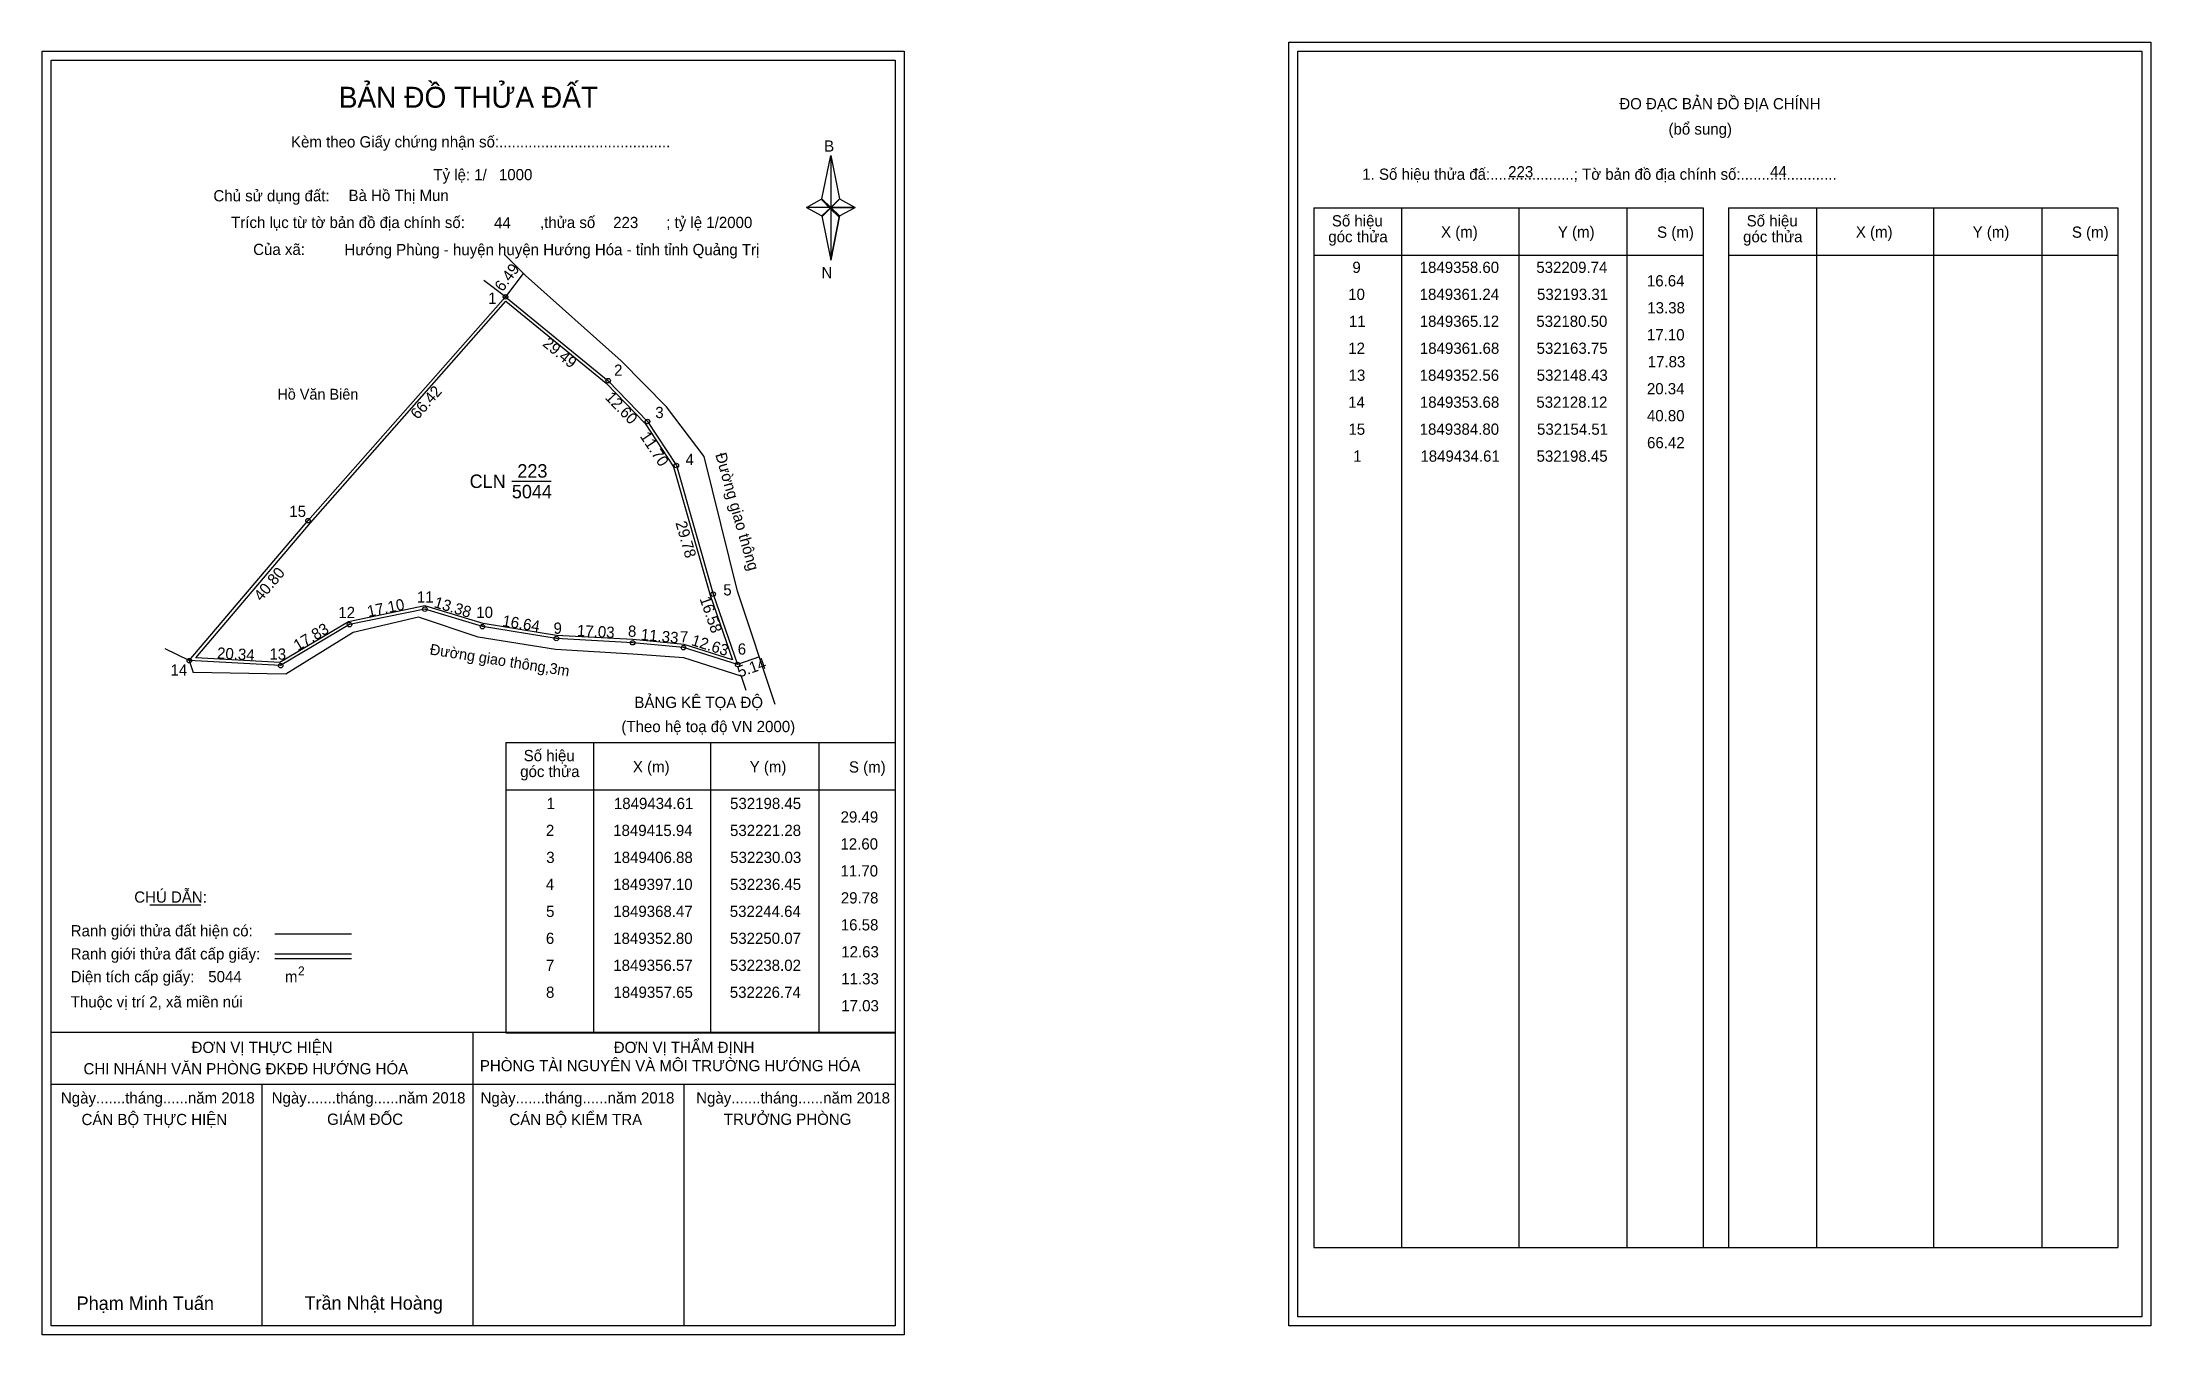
# Model space of a CAD drawing. Extents: x 532095 to 532564, y 1849204 to 1849491.
import ezdxf

# ---------------------------------------------------------------- set-up
doc = ezdxf.new("R2010")
doc.units = 0
for name, color, linetype in [('Level 1', 7, 'Continuous'), ('Level 10', 7, 'Continuous'), ('Level 11', 7, 'Continuous'), ('Level 13', 7, 'Continuous'), ('Level 27', 7, 'Continuous'), ('Level 3', 7, 'Continuous'), ('Level 36', 7, 'Continuous'), ('Level 49', 7, 'Continuous'), ('Level 5', 7, 'Continuous'), ('Level 53', 7, 'Continuous'), ('Level 55', 7, 'Continuous'), ('Level 6', 7, 'Continuous'), ('Level 63', 7, 'Continuous'), ('Level 9', 7, 'Continuous')]:
    doc.layers.add(name, color=color, linetype=linetype)

msp = doc.modelspace()

# ---------------------------------------------------------------- linework, layer by layer
at = {"layer": 'Level 1'}
for p, q in [((532374.71, 1849489.26), (532374.71, 1849489.26)), ((532097.39, 1849487.26), (532097.39, 1849487.26)), ((532268.81, 1849456.38), (532270.78, 1849466.02)), ((532270.78, 1849466.02), (532270.78, 1849454.49)), ((532270.78, 1849466.02), (532272.75, 1849456.38)), ((532265.37, 1849454.49), (532268.81, 1849456.38)), ((532268.81, 1849456.38), (532270.78, 1849454.49)), ((532270.63, 1849454.27), (532268.81, 1849456.16)), ((532272.6, 1849456.16), (532270.63, 1849454.27)), ((532270.63, 1849454.27), (532272.6, 1849456.16)), ((532272.75, 1849456.38), (532270.78, 1849454.49)), ((532270.78, 1849454.49), (532268.81, 1849452.65)), ((532270.63, 1849454.27), (532268.81, 1849452.43)), ((532268.81, 1849452.43), (532270.63, 1849454.27)), ((532268.81, 1849452.65), (532270.78, 1849442.79)), ((532272.6, 1849452.43), (532270.63, 1849454.27)), ((532270.78, 1849454.49), (532270.78, 1849442.79)), ((532270.78, 1849454.49), (532276.19, 1849454.49)), ((532270.78, 1849454.49), (532272.75, 1849452.65)), ((532272.75, 1849452.65), (532270.78, 1849442.79)), ((532272.75, 1849452.65), (532276.19, 1849454.49)), ((532378.25, 1849454.41), (532464.85, 1849454.41)), ((532397.84, 1849223.14), (532397.84, 1849454.41)), ((532423.91, 1849223.14), (532423.91, 1849454.41)), ((532447.88, 1849454.41), (532447.88, 1849223.14)), ((532464.85, 1849454.41), (532464.85, 1849223.14)), ((532470.5, 1849454.41), (532557.11, 1849454.41)), ((532490.09, 1849223.14), (532490.09, 1849454.41)), ((532516.17, 1849223.14), (532516.17, 1849454.41)), ((532540.14, 1849454.41), (532540.14, 1849223.14)), ((532557.11, 1849454.41), (532557.11, 1849223.14)), ((532378.25, 1849443.88), (532464.85, 1849443.88)), ((532470.5, 1849443.88), (532557.11, 1849443.88)), ((532198.49, 1849335.43), (532285.09, 1849335.43)), ((532218.08, 1849270.91), (532218.08, 1849335.43)), ((532244.15, 1849270.91), (532244.15, 1849335.43)), ((532268.12, 1849335.43), (532268.12, 1849270.91)), ((532198.49, 1849324.9), (532285.09, 1849324.9)), ((532119.31, 1849299.32), (532130.71, 1849299.32)), ((532147.17, 1849292.92), (532164.19, 1849292.92)), ((532147.17, 1849288.47), (532164.19, 1849288.47)), ((532147.17, 1849287.38), (532164.19, 1849287.38)), ((532204.22, 1849270.91), (532097.39, 1849270.91)), ((532285.09, 1849270.91), (532180.25, 1849270.91)), ((532191.24, 1849205.68), (532191.24, 1849270.91)), ((532198.49, 1849270.9), (532285.09, 1849270.9)), ((532285.09, 1849259.36), (532097.39, 1849259.36)), ((532144.31, 1849205.68), (532144.31, 1849259.36)), ((532238.16, 1849205.68), (532238.16, 1849259.36)), ((532378.25, 1849223.14), (532557.11, 1849223.14)), ((532562.41, 1849207.68), (532562.41, 1849207.68)), ((532285.09, 1849205.68), (532285.09, 1849205.68))]:
    msp.add_line(p, q, dxfattribs=at)
for points in [[(532268.81, 1849456.38), (532270.78, 1849466.02), (532270.78, 1849454.49)], [(532270.78, 1849454.49), (532272.75, 1849456.38), (532276.19, 1849454.49)], [(532265.37, 1849454.49), (532268.81, 1849452.65), (532270.78, 1849454.49)], [(532270.78, 1849454.49), (532270.78, 1849442.79), (532272.75, 1849452.65)]]:
    msp.add_lwpolyline(points, close=True, dxfattribs=at)
at = {"layer": 'Level 10'}
for p, q in [((532198.45, 1849434.61), (532221.28, 1849415.94)), ((532193.31, 1849361.24), (532180.5, 1849365.12)), ((532163.75, 1849361.68), (532148.43, 1849352.56)), ((532238.02, 1849356.57), (532226.74, 1849357.65)), ((532148.43, 1849352.56), (532128.12, 1849353.68)), ((532250.07, 1849352.8), (532238.02, 1849356.57))]:
    msp.add_line(p, q, dxfattribs=at)
for points in [[(532242.61, 1849399.05), (532234.24, 1849410.16), (532224.19, 1849420.36), (532202.87, 1849439.34), (532198.17, 1849444.12)], [(532258.45, 1849343.9), (532250.07, 1849369.1), (532242.61, 1849399.05)], [(532250.88, 1849350.23), (532238.12, 1849354.32), (532226.75, 1849355.12), (532209.54, 1849356.16), (532192.4, 1849358.87), (532179.08, 1849363.32), (532164.53, 1849359.92), (532149.57, 1849350.67), (532129.01, 1849351)]]:
    msp.add_lwpolyline(points, dxfattribs=at)
for points in [[(532154.51, 1849384.8), (532198.45, 1849434.61), (532221.28, 1849415.94), (532230.03, 1849406.88), (532236.45, 1849397.1), (532244.64, 1849368.47), (532250.07, 1849352.8), (532238.02, 1849356.57), (532226.74, 1849357.65), (532209.74, 1849358.6), (532193.31, 1849361.24), (532180.5, 1849365.12), (532163.75, 1849361.68), (532148.43, 1849352.56), (532128.12, 1849353.68)], [(532155.04, 1849384.34), (532198.53, 1849433.64), (532220.81, 1849415.42), (532229.48, 1849406.44), (532235.81, 1849396.8), (532243.97, 1849368.26), (532248.95, 1849353.88), (532238.16, 1849357.26), (532226.79, 1849358.35), (532209.82, 1849359.3), (532193.47, 1849361.92), (532180.53, 1849365.84), (532163.49, 1849362.34), (532148.26, 1849353.27), (532129.56, 1849354.3)]]:
    msp.add_lwpolyline(points, close=True, dxfattribs=at)
at = {"layer": 'Level 11'}
for centre in [(532198.45, 1849434.61), (532221.28, 1849415.94), (532230.03, 1849406.88), (532236.45, 1849397.1), (532154.51, 1849384.8), (532154.51, 1849384.8), (532244.64, 1849368.47), (532180.5, 1849365.12), (532163.75, 1849361.68), (532193.31, 1849361.24), (532209.74, 1849358.6), (532226.74, 1849357.65), (532128.12, 1849353.68), (532148.43, 1849352.56), (532238.02, 1849356.57), (532250.07, 1849352.8)]:
    msp.add_circle(centre, 0.5, dxfattribs=at)
at = {"layer": 'Level 27'}
for p, q in [((532198.45, 1849434.61), (532193.65, 1849438.21)), ((532128.12, 1849353.68), (532122.73, 1849356.31)), ((532128.12, 1849353.68), (532129.01, 1849351)), ((532250.88, 1849350.23), (532251.87, 1849347.08))]:
    msp.add_line(p, q, dxfattribs=at)
at = {"layer": 'Level 3'}
for p, q in [((532378.25, 1849454.41), (532378.25, 1849223.14)), ((532470.5, 1849454.41), (532470.5, 1849223.14)), ((532198.49, 1849335.43), (532198.49, 1849270.91))]:
    msp.add_line(p, q, dxfattribs=at)
at = {"layer": 'Level 5'}
for p, q in [((532202.35, 1849439.81), (532198.45, 1849434.61)), ((532254.93, 1849354.48), (532250.07, 1849352.8))]:
    msp.add_line(p, q, dxfattribs=at)
at = {"layer": 'Level 63'}
for points in [[(532095.39, 1849489.26), (532287.09, 1849489.26), (532287.09, 1849203.68), (532095.39, 1849203.68)], [(532372.72, 1849491.26), (532564.42, 1849491.26), (532564.42, 1849205.68), (532372.72, 1849205.68)], [(532374.72, 1849489.26), (532562.42, 1849489.26), (532562.42, 1849207.68), (532374.72, 1849207.68)], [(532097.39, 1849487.26), (532285.09, 1849487.26), (532285.09, 1849205.68), (532097.39, 1849205.68)]]:
    msp.add_lwpolyline(points, close=True, dxfattribs=at)
at = {"layer": 'Level 9'}
msp.add_line((532199.86, 1849393.58), (532208.58, 1849393.58), dxfattribs=at)

# ---------------------------------------------------------------- texts
at = {"layer": 'Level 1'}
for s, height, p in [('BẢN ĐỒ THỬA ĐẤT', 4.6657, (532161.36, 1849476.67)), ('ĐO ĐẠC BẢN ĐỒ ĐỊA CHÍNH', 2.5, (532446.19, 1849476.32)), ('Kèm theo Giấy chứng nhận số:.........................................', 2.5, (532150.74, 1849467.84)), ('(bổ sung)', 2.5, (532457.13, 1849470.7)), ('B', 2.5, (532269.32, 1849466.9)), ('1. Số hiệu thửa đấ:....................; Tờ bản đồ địa chính số:.......................', 2.5, (532389.02, 1849460.64)), ('Chủ sử dụng đất:', 2.5, (532133.48, 1849455.84)), ('Trích lục từ tờ bản đồ địa chính số:                  ,thửa số                 ; tỷ lệ 1/2000', 2.5, (532137.41, 1849449.91)), ('Số hiệu', 2.5, (532382.26, 1849450.27)), ('Số hiệu', 2.5, (532474.52, 1849450.27)), ('góc thửa', 2.5, (532381.47, 1849446.74)), ('X (m)', 2.5, (532406.54, 1849447.8)), ('Y (m)', 2.5, (532432.52, 1849447.8)), ('S (m)', 2.5, (532454.6, 1849447.75)), ('góc thửa', 2.5, (532473.73, 1849446.74)), ('X (m)', 2.5, (532498.8, 1849447.8)), ('Y (m)', 2.5, (532524.78, 1849447.8)), ('S (m)', 2.5, (532546.86, 1849447.75)), ('Của xã:', 2.5, (532142.32, 1849443.91)), ('N', 2.5, (532268.72, 1849438.73)), ('BẢNG KÊ TỌA ĐỘ', 2.5, (532227.12, 1849343.13)), ('(Theo hệ toạ độ VN 2000)', 2.5, (532224.22, 1849337.77)), ('góc thửa', 2.5, (532201.71, 1849327.77)), ('Số hiệu', 2.5, (532202.5, 1849331.3)), ('X (m)', 2.5, (532226.78, 1849328.82)), ('Y (m)', 2.5, (532252.76, 1849328.82)), ('S (m)', 2.5, (532274.84, 1849328.77)), ('CHÚ DẪN:', 2.5, (532115.87, 1849299.83)), ('Ranh giới thửa đất hiện có:', 2.5, (532101.74, 1849292.33)), ('Ranh giới thửa đất cấp giấy:', 2.5, (532101.74, 1849287.19)), ('Diện tích cấp giấy:', 2.5, (532101.74, 1849282.11)), ('m', 2.5, (532149.39, 1849282.13)), ('2', 2, (532152.29, 1849283.64)), ('Thuộc vị trí 2, xã miền núi', 2.5, (532101.74, 1849276.51)), ('ĐƠN VỊ THỰC HIỆN', 2.5, (532128.62, 1849266.39)), ('ĐƠN VỊ THẨM ĐỊNH', 2.5, (532222.53, 1849266.39)), ('CHI NHÁNH VĂN PHÒNG ĐKĐĐ HƯỚNG HÓA', 2.5, (532104.58, 1849261.63)), ('PHÒNG TÀI NGUYÊN VÀ MÔI TRƯỜNG HƯỚNG HÓA', 2.5, (532192.75, 1849262.32)), ('Ngày.......tháng......năm 2018', 2.5, (532099.56, 1849255.15)), ('Ngày.......tháng......năm 2018', 2.5, (532146.43, 1849255.15)), ('Ngày.......tháng......năm 2018', 2.5, (532192.9, 1849255.15)), ('Ngày.......tháng......năm 2018', 2.5, (532240.86, 1849255.15)), ('CÁN BỘ THỰC HIỆN', 2.5, (532104.14, 1849250.34)), ('GIÁM ĐỐC', 2.5, (532158.77, 1849250.4)), ('CÁN BỘ KIỂM TRA', 2.5, (532199.31, 1849250.34)), ('TRƯỞNG PHÒNG', 2.5, (532247, 1849250.4)), ('Phạm Minh Tuấn', 3, (532103.05, 1849209.22)), ('Trần Nhật Hoàng', 3, (532153.74, 1849209.28))]:
    msp.add_text(s, height=height, dxfattribs=at).set_placement(p)
at = {"layer": 'Level 11'}
msp.add_text('Tỷ lệ: 1/', height=2.5, dxfattribs=at).set_placement((532182.4, 1849460.52))
at = {"layer": 'Level 13'}
for s, p in [('223', (532201.08, 1849394.38)), ('CLN', (532190.47, 1849392.08)), ('5044', (532199.86, 1849389.78))]:
    msp.add_text(s, height=3, dxfattribs=at).set_placement(p)
at = {"layer": 'Level 3'}
for s, p in [('1000', (532196.99, 1849460.54)), (' Bà Hồ Thị Mun', (532162.61, 1849455.91)), ('44', (532195.9, 1849449.82)), ('223', (532222.4, 1849449.9)), ('Hướng Phùng - huyện huyện Hướng Hóa - tỉnh tỉnh Quảng Trị', (532162.63, 1849443.87)), ('5044', (532132.33, 1849282.12))]:
    msp.add_text(s, height=2.5, dxfattribs=at).set_placement(p)
at = {"layer": 'Level 36'}
msp.add_text('Hồ Văn Biên', height=2.4, dxfattribs=at).set_placement((532147.7, 1849411.74))
msp.add_text('Đường giao thông,3m', height=2.4, rotation=351, dxfattribs=at).set_placement((532181.49, 1849355.06))
at = {"layer": 'Level 49'}
for s, rotation, p in [('29.49', 320.7243, (532206.52, 1849423.87)), ('66.42', 48.5828, (532178.94, 1849407.18)), ('12.60', 314.0028, (532220.44, 1849412.06)), ('11.70', 303.2826, (532228.24, 1849403.6)), ('29.78', 285.9639, (532236.23, 1849384.33)), ('40.80', 49.7018, (532144.14, 1849366.73)), ('17.10', 11.6056, (532167.96, 1849363.36)), ('13.38', 343.149, (532182.37, 1849365.59)), ('16.58', 289.1123, (532241.58, 1849367.47)), ('16.64', 350.8716, (532197.61, 1849361.36)), ('17.83', 30.7653, (532152.24, 1849355.76)), ('17.03', 356.8015, (532214.29, 1849359.15)), ('11.33', 354.5309, (532228.47, 1849358.29)), ('12.63', 342.627, (532239.61, 1849357.15)), ('20.34', 356.8436, (532134.23, 1849354.14))]:
    msp.add_text(s, height=2.5, rotation=rotation, dxfattribs=at).set_placement(p)
at = {"layer": 'Level 5'}
for s, rotation, p in [('6.49', 53.1301, (532197.8, 1849435.6)), ('5.14', 19.1123, (532250.51, 1849349.91))]:
    msp.add_text(s, height=2.5, rotation=rotation, dxfattribs=at).set_placement(p)
at = {"layer": 'Level 53'}
for s, p in [('9', (532386.82, 1849439.92)), ('1849358.60', (532401.79, 1849439.92)), ('532209.74', (532427.73, 1849439.92)), ('16.64', (532452.33, 1849436.92)), ('10', (532385.89, 1849433.92)), ('1849361.24', (532401.79, 1849433.92)), ('532193.31', (532427.89, 1849433.92)), ('13.38', (532452.42, 1849430.92)), ('11', (532386.05, 1849427.92)), ('1849365.12', (532401.8, 1849427.92)), ('532180.50', (532427.73, 1849427.92)), ('12', (532385.9, 1849421.92)), ('1849361.68', (532401.83, 1849421.92)), ('532163.75', (532427.79, 1849421.92)), ('17.10', (532452.34, 1849424.92)), ('17.83', (532452.51, 1849418.92)), ('13', (532385.97, 1849415.92)), ('1849352.56', (532401.79, 1849415.92)), ('532148.43', (532427.82, 1849415.92)), ('20.34', (532452.33, 1849412.92)), ('14', (532385.88, 1849409.92)), ('1849353.68', (532401.83, 1849409.92)), ('532128.12', (532427.74, 1849409.92)), ('40.80', (532452.34, 1849406.92)), ('15', (532385.94, 1849403.92)), ('1849384.80', (532401.79, 1849403.92)), ('532154.51', (532427.89, 1849403.92)), ('1', (532386.97, 1849397.92)), ('1849434.61', (532401.95, 1849397.92)), ('532198.45', (532427.79, 1849397.92)), ('66.42', (532452.36, 1849400.92)), ('1', (532207.58, 1849320.65)), ('1849434.61', (532222.56, 1849320.65)), ('532198.45', (532248.4, 1849320.65)), ('29.49', (532272.98, 1849317.65)), ('2', (532207.43, 1849314.65)), ('1849415.94', (532222.4, 1849314.65)), ('532221.28', (532248.39, 1849314.65)), ('3', (532207.51, 1849308.65)), ('1849406.88', (532222.44, 1849308.65)), ('532230.03', (532248.43, 1849308.65)), ('12.60', (532272.95, 1849311.65)), ('11.70', (532272.95, 1849305.65)), ('4', (532207.42, 1849302.65)), ('1849397.10', (532222.4, 1849302.65)), ('532236.45', (532248.4, 1849302.65)), ('29.78', (532273.03, 1849299.65)), ('5', (532207.48, 1849296.65)), ('1849368.47', (532222.42, 1849296.65)), ('532244.64', (532248.34, 1849296.65)), ('6', (532207.43, 1849290.65)), ('1849352.80', (532222.4, 1849290.65)), ('532250.07', (532248.36, 1849290.65)), ('16.58', (532273.03, 1849293.65)), ('12.63', (532273.13, 1849287.65)), ('7', (532207.44, 1849284.65)), ('1849356.57', (532222.42, 1849284.65)), ('532238.02', (532248.36, 1849284.65)), ('11.33', (532273.13, 1849281.65)), ('8', (532207.46, 1849278.65)), ('1849357.65', (532222.46, 1849278.65)), ('532226.74', (532248.34, 1849278.65)), ('17.03', (532273.13, 1849275.65))]:
    msp.add_text(s, height=2.5, dxfattribs=at).set_placement(p)
at = {"layer": 'Level 55'}
for s, height, p in [('1', 0.4, (532198.34, 1849434.61)), ('0', 0.11, (532198.41, 1849434.5)), ('0', 0.11, (532198.41, 1849434.5)), ('0', 0.11, (532198.41, 1849434.5)), ('2', 0.4, (532221.14, 1849415.94)), ('0', 0.11, (532221.24, 1849415.83)), ('0', 0.11, (532221.24, 1849415.83)), ('3', 0.4, (532229.91, 1849406.88)), ('0', 0.11, (532229.99, 1849406.77)), ('0', 0.11, (532229.99, 1849406.77)), ('4', 0.4, (532236.31, 1849397.1)), ('0', 0.11, (532236.41, 1849396.99)), ('0', 0.11, (532236.41, 1849396.99)), ('15', 0.4, (532154.23, 1849384.8)), ('0', 0.11, (532154.47, 1849384.69)), ('5', 0.4, (532244.51, 1849368.47)), ('0', 0.11, (532244.6, 1849368.36)), ('0', 0.11, (532244.6, 1849368.36)), ('11', 0.4, (532180.24, 1849365.12)), ('0', 0.11, (532180.46, 1849365.01)), ('0', 0.11, (532180.46, 1849365.01)), ('12', 0.4, (532163.47, 1849361.68)), ('0', 0.11, (532163.71, 1849361.57)), ('0', 0.11, (532163.71, 1849361.57)), ('10', 0.4, (532193.03, 1849361.24)), ('0', 0.11, (532193.27, 1849361.13)), ('0', 0.11, (532193.27, 1849361.13)), ('9', 0.4, (532209.6, 1849358.6)), ('0', 0.11, (532209.7, 1849358.49)), ('0', 0.11, (532209.7, 1849358.49)), ('8', 0.4, (532226.61, 1849357.65)), ('0', 0.11, (532226.7, 1849357.54)), ('0', 0.11, (532226.7, 1849357.54)), ('14', 0.4, (532127.83, 1849353.68)), ('0', 0.11, (532128.08, 1849353.57)), ('0', 0.11, (532128.08, 1849353.57)), ('0', 0.11, (532128.08, 1849353.57)), ('13', 0.4, (532148.16, 1849352.56)), ('7', 0.4, (532237.89, 1849356.57)), ('0', 0.11, (532237.98, 1849356.46)), ('0', 0.11, (532237.98, 1849356.46)), ('6', 0.4, (532249.93, 1849352.8)), ('0', 0.11, (532148.39, 1849352.45)), ('0', 0.11, (532148.39, 1849352.45)), ('0', 0.11, (532250.03, 1849352.69)), ('0', 0.11, (532250.03, 1849352.69)), ('0', 0.11, (532250.03, 1849352.69)), ('0', 0.11, (532250.03, 1849352.69))]:
    msp.add_text(s, height=height, dxfattribs=at).set_placement(p)
at = {"layer": 'Level 6'}
for s, p in [('223', (532421.47, 1849461.18)), ('44', (532479.72, 1849461.2))]:
    msp.add_text(s, height=2.5, dxfattribs=at).set_placement(p)
msp.add_text('Đường giao thông', height=2.5, rotation=285.9639, dxfattribs=at).set_placement((532245.08, 1849399.53))
at = {"layer": 'Level 9'}
for s, p in [('1', (532194.57, 1849433.03)), ('2', (532222.6, 1849417.04)), ('3', (532231.76, 1849407.63)), ('4', (532238.5, 1849397.18)), ('15', (532150.36, 1849385.64)), ('11', (532178.73, 1849366.59)), ('5', (532246.89, 1849368.18)), ('12', (532161.27, 1849363.13)), ('10', (532191.95, 1849363.18)), ('9', (532209.13, 1849359.65)), ('8', (532225.68, 1849358.97)), ('7', (532237.25, 1849357.71)), ('13', (532145.93, 1849353.88)), ('6', (532250.1, 1849355.01)), ('14', (532123.93, 1849350.32))]:
    msp.add_text(s, height=2.5, dxfattribs=at).set_placement(p)

doc.saveas('drawing.dxf')
